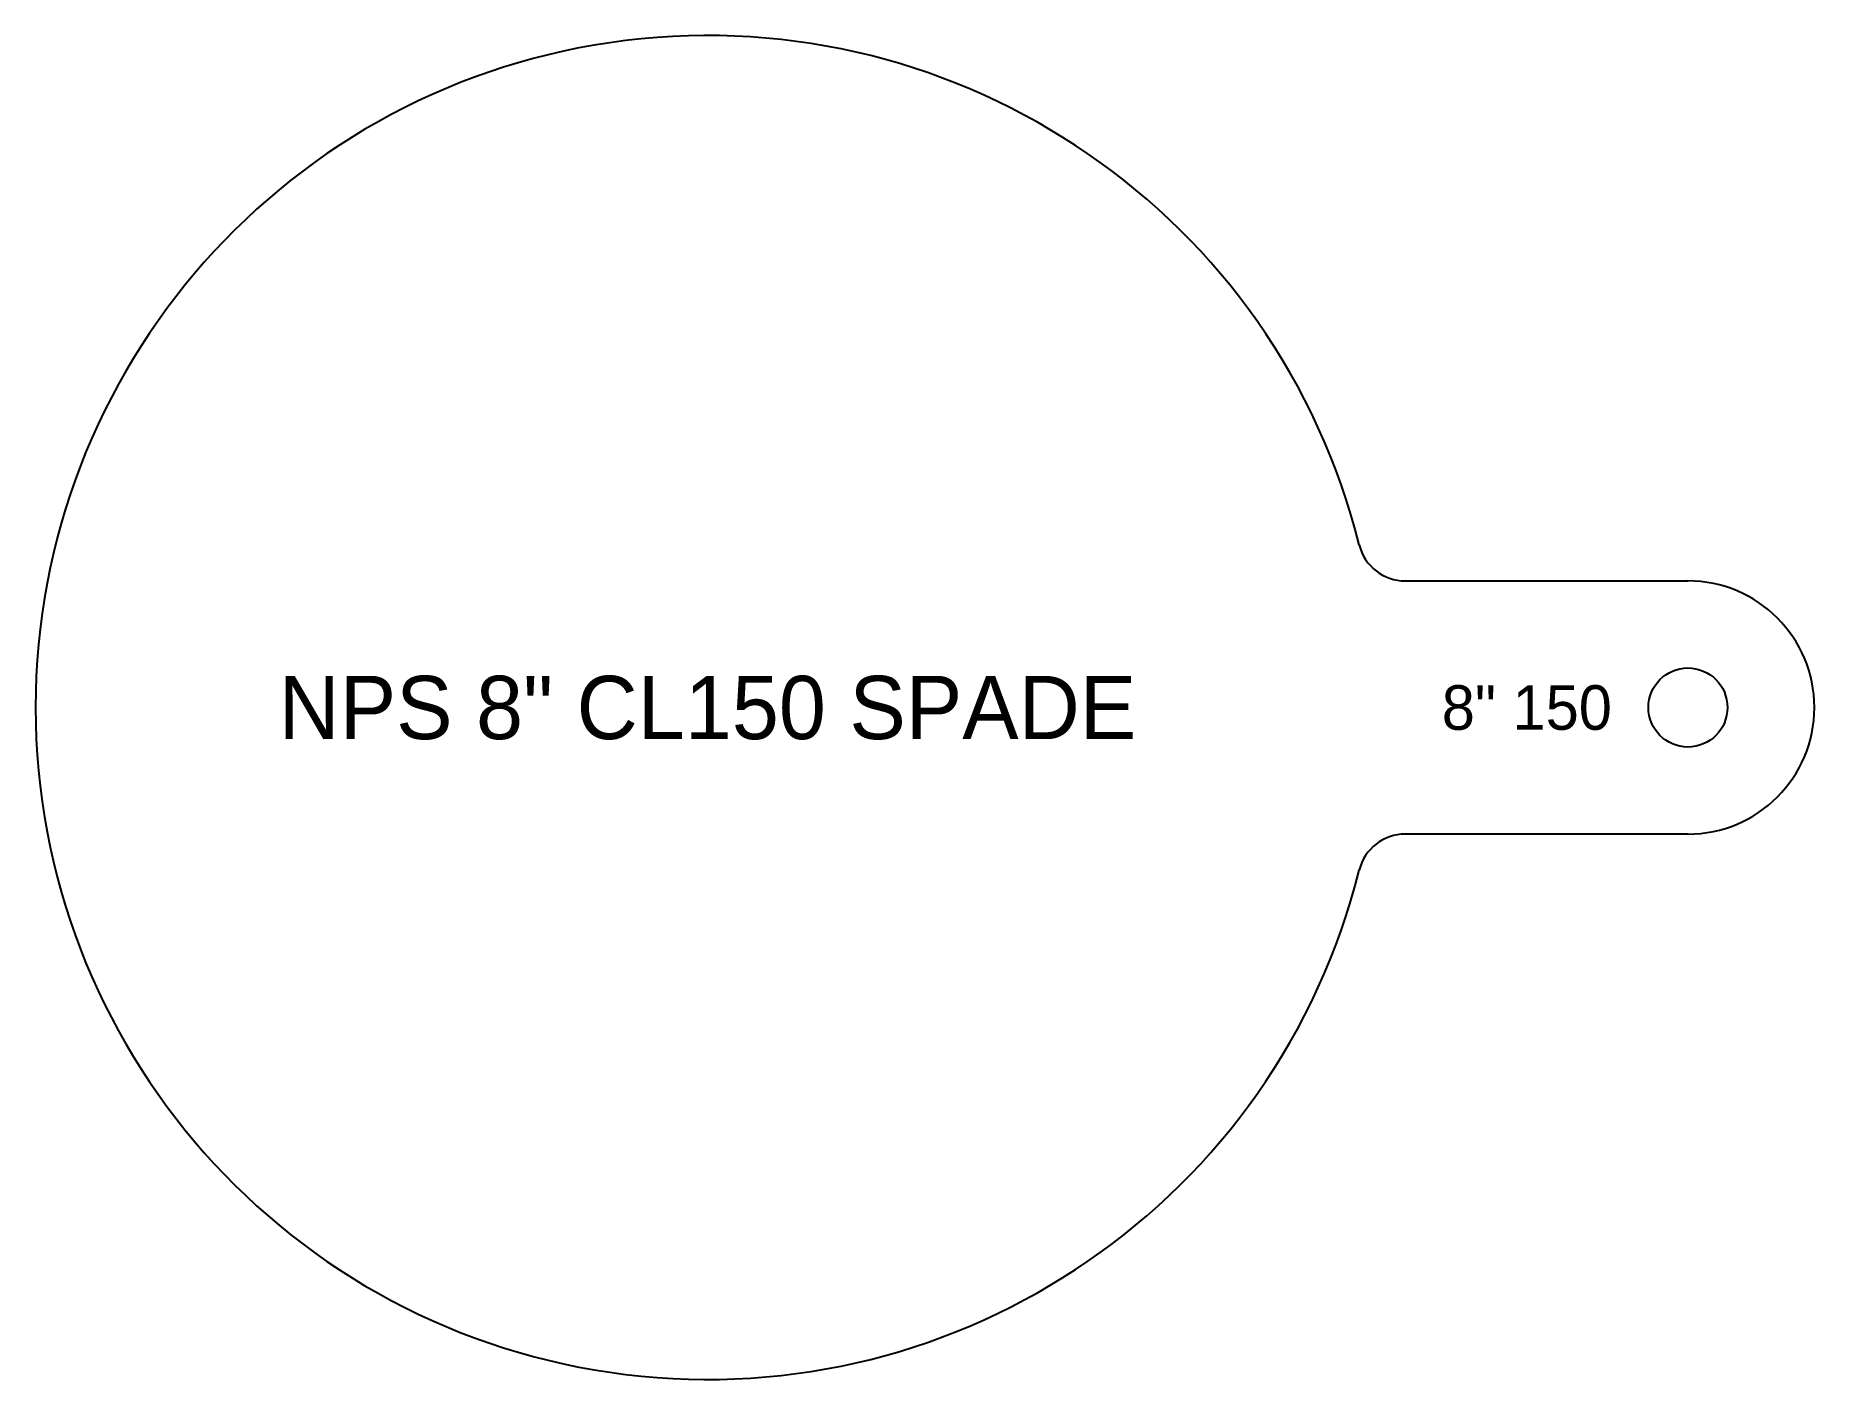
# Model space of a CAD drawing. Header units: inches. Extents: x -5.3 to 8.8, y -5.3 to 5.3.
import ezdxf
from ezdxf.enums import TextEntityAlignment as Align

# ---------------------------------------------------------------- set-up
doc = ezdxf.new("R2010")
doc.units = ezdxf.units.IN
doc.header["$MEASUREMENT"] = 0
doc.layers.add('CUT', color=7, linetype='CONTINUOUS')
doc.layers.add('ETCH', color=1, linetype='CONTINUOUS')

msp = doc.modelspace()

# ---------------------------------------------------------------- linework, layer by layer
at = {"layer": 'CUT'}
for p, q in [((5.516212, 1), (7.75, 1)), ((7.75, -1), (5.516212, -1))]:
    msp.add_line(p, q, dxfattribs=at)
msp.add_circle((7.75, 0), 0.3125, dxfattribs=at)
for centre, radius, start, end in [((0, 0), 5.31, 13.996614, 346.003386), ((5.516212, 1.375), 0.375, 193.996614, 270), ((7.75, 0), 1, 270, 90), ((5.516212, -1.375), 0.375, 90, 166.003386)]:
    msp.add_arc(centre, radius, start, end, dxfattribs=at)

# ---------------------------------------------------------------- texts
at = {"layer": 'ETCH'}
for s, height, p in [('NPS 8" CL150 SPADE', 0.5, (0, 0)), ('8" 150', 0.351908, (6.476856, 0))]:
    msp.add_text(s, height=height, dxfattribs=at).set_placement(p, align=Align.MIDDLE_CENTER)

doc.saveas('drawing.dxf')
